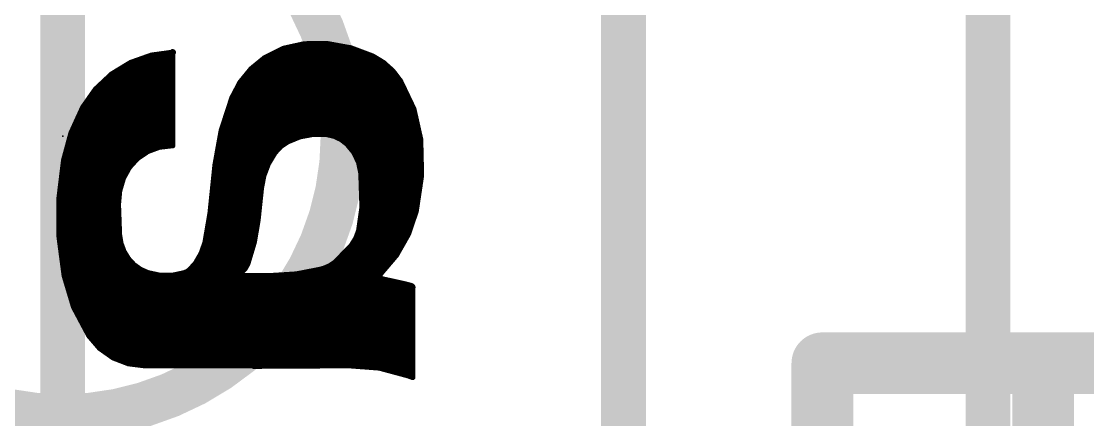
# Model space of a CAD drawing. Extents: x -3.8 to 20.4, y -11.4 to 31.9.
# Drawn here: x 3.623 to 8.452, y 20.306 to 22.109 of the extents above; entities that cross this region are included whole.
import ezdxf

# ---------------------------------------------------------------- set-up
doc = ezdxf.new("R2010")
doc.units = 0
for name, color, linetype in [('1', 12, 'CONTINUOUS'), ('21', 41, 'CONTINUOUS'), ('22', 40, 'CONTINUOUS'), ('23', 53, 'CONTINUOUS')]:
    doc.layers.add(name, color=color, linetype=linetype)

msp = doc.modelspace()

# ---------------------------------------------------------------- linework, layer by layer
at = {"layer": '1', "const_width": 0.2032}
for points in [[(3.81, 1.27), (3.81, 24.13)], [(8.001, 11.557), (8.001, 23.749)]]:
    msp.add_lwpolyline(points, dxfattribs=at)
at = {"layer": '21', "const_width": 0.2032}
msp.add_lwpolyline([(6.35, 23.13), (6.35, 20.05)], dxfattribs=at)
msp.add_lwpolyline([(3.81, 20.32, 1), (3.81, 22.86, 1), (3.81, 20.32)], format="xyb", dxfattribs=at)
at = {"layer": '22'}
for points, const_width in [([(4.2114, 21.955), (4.3104, 21.9685)], 0.0254), ([(4.3078, 21.971), (4.3078, 21.5468)], 0.0254), ([(4.3104, 21.9685), (4.3078, 21.971)], 0.0254), ([(4.7244, 21.9431), (4.8106, 21.986)], 0.0254), ([(4.7805, 21.971), (5.1605, 21.971)], 0.0254), ([(4.8106, 21.986), (4.9047, 22.0066)], 0.0254), ([(4.8581, 21.9964), (5.0687, 21.9964)], 0.0254), ([(4.9047, 22.0066), (5.0108, 22.0069)], 0.0254), ([(5.0108, 22.0069), (5.1153, 21.988)], 0.0254), ([(5.1153, 21.988), (5.2146, 21.9507)], 0.0254), ([(4.0318, 21.8696), (4.1172, 21.9216)], 0.0254), ([(4.115, 21.9202), (4.3078, 21.9202)], 0.0254), ([(4.1172, 21.9216), (4.2114, 21.955)], 0.0254), ([(4.1849, 21.9456), (4.3078, 21.9456)], 0.0254), ([(4.6635, 21.8933), (4.7244, 21.9431)], 0.0254), ([(4.6964, 21.9202), (5.2643, 21.9202)], 0.0254), ([(4.7294, 21.9456), (5.223, 21.9456)], 0.0254), ([(5.2146, 21.9507), (5.2629, 21.9215)], 0.0254), ([(5.2629, 21.9215), (5.3049, 21.8838)], 0.0254), ([(3.9589, 21.8013), (4.0318, 21.8696)], 0.0254), ([(4.0316, 21.8694), (4.3078, 21.8694)], 0.0254), ([(4.0732, 21.8948), (4.3078, 21.8948)], 0.0254), ([(4.6137, 21.8324), (4.6635, 21.8933)], 0.0254), ([(4.6439, 21.8694), (5.3159, 21.8694)], 0.0254), ([(4.6653, 21.8948), (5.2926, 21.8948)], 0.0254), ([(5.3049, 21.8838), (5.3391, 21.8389)], 0.0254), ([(3.9774, 21.8186), (4.3078, 21.8186)], 0.0254), ([(4.0045, 21.844), (4.3078, 21.844)], 0.0254), ([(4.5771, 21.7627), (4.6137, 21.8324)], 0.0254), ([(4.6065, 21.8186), (5.3488, 21.8186)], 0.0254), ([(4.6232, 21.844), (5.3352, 21.844)], 0.0254), ([(5.3391, 21.8389), (5.3997, 21.712)], 0.0254), ([(3.9014, 21.7195), (3.9589, 21.8013)], 0.0254), ([(3.9532, 21.7932), (4.3078, 21.7932)], 0.0254), ([(4.5931, 21.7932), (5.3609, 21.7932)], 0.0254), ([(3.9175, 21.7424), (4.3078, 21.7424)], 0.0254), ([(3.9353, 21.7678), (4.3078, 21.7678)], 0.0254), ([(4.5287, 21.6142), (4.5771, 21.7627)], 0.0254), ([(4.5705, 21.7424), (5.3852, 21.7424)], 0.0254), ([(4.5798, 21.7678), (5.373, 21.7678)], 0.0254), ([(3.8485, 21.6037), (3.9014, 21.7195)], 0.0254), ([(3.8887, 21.6916), (4.3078, 21.6916)], 0.0254), ([(3.9003, 21.717), (4.3078, 21.717)], 0.0254), ([(4.5539, 21.6916), (5.4042, 21.6916)], 0.0254), ([(4.5622, 21.717), (5.3973, 21.717)], 0.0254), ([(5.3997, 21.712), (5.4305, 21.5748)], 0.0254), ([(3.8655, 21.6408), (4.3078, 21.6408)], 0.0254), ([(3.8771, 21.6662), (4.3078, 21.6662)], 0.0254), ([(4.5374, 21.6408), (5.4157, 21.6408)], 0.0254), ([(4.5456, 21.6662), (5.41, 21.6662)], 0.0254), ([(3.8151, 21.4808), (3.8485, 21.6037)], 0.0254), ([(3.8448, 21.59), (4.3078, 21.59)], 0.0254), ([(3.8539, 21.6154), (4.3078, 21.6154)], 0.0254), ([(4.5009, 21.4605), (4.5287, 21.6142)], 0.0254), ([(4.5243, 21.59), (4.8982, 21.59)], 0.0254), ([(4.5291, 21.6154), (5.4214, 21.6154)], 0.0254), ([(4.8851, 21.5876), (4.8285, 21.5646)], 0.0254), ([(4.9452, 21.5987), (4.8851, 21.5876)], 0.0254), ([(5.0063, 21.5976), (4.9452, 21.5987)], 0.0254), ([(5.0397, 21.5899), (5.0063, 21.5976)], 0.0254), ([(5.0392, 21.59), (5.4271, 21.59)], 0.0254), ([(5.0706, 21.5753), (5.0397, 21.5899)], 0.0254), ([(3.831, 21.5392), (4.2446, 21.5392)], 0.0254), ([(3.8379, 21.5646), (4.3078, 21.5646)], 0.0254), ([(4.2474, 21.5402), (4.1951, 21.5208)], 0.0254), ([(4.3028, 21.5468), (4.2474, 21.5402)], 0.0254), ([(4.3078, 21.5468), (4.3028, 21.5468)], 0.0254), ([(4.5151, 21.5392), (4.7933, 21.5392)], 0.0254), ([(4.5197, 21.5646), (4.8285, 21.5646)], 0.0254), ([(4.7964, 21.5426), (4.7701, 21.5138)], 0.0254), ([(4.8285, 21.5646), (4.7964, 21.5426)], 0.0254), ([(5.0978, 21.5544), (5.0706, 21.5753)], 0.0254), ([(5.0845, 21.5646), (5.4307, 21.5646)], 0.0254), ([(5.1294, 21.516), (5.0978, 21.5544)], 0.0254), ([(5.1103, 21.5392), (5.4313, 21.5392)], 0.0254), ([(5.4305, 21.5748), (5.4343, 21.4113)], 0.0254), ([(3.7938, 21.3067), (3.8151, 21.4808)], 0.0254), ([(3.8172, 21.4884), (4.1477, 21.4884)], 0.0254), ([(3.8241, 21.5138), (4.1847, 21.5138)], 0.0254), ([(4.1488, 21.4896), (4.1112, 21.4484)], 0.0254), ([(4.1951, 21.5208), (4.1488, 21.4896)], 0.0254), ([(4.5059, 21.4884), (4.7549, 21.4884)], 0.0254), ([(4.5105, 21.5138), (4.7701, 21.5138)], 0.0254), ([(4.7701, 21.5138), (4.7405, 21.4643)], 0.0254), ([(5.151, 21.4711), (5.1294, 21.516)], 0.0254), ([(5.1305, 21.5138), (5.4319, 21.5138)], 0.0254), ([(5.1427, 21.4884), (5.4325, 21.4884)], 0.0254), ([(3.8098, 21.4376), (4.1052, 21.4376)], 0.0254), ([(3.8129, 21.463), (4.1245, 21.463)], 0.0254), ([(4.1112, 21.4484), (4.0843, 21.3995)], 0.0254), ([(4.478, 21.2395), (4.5009, 21.4605)], 0.0254), ([(4.4985, 21.4376), (4.7304, 21.4376)], 0.0254), ([(4.5014, 21.463), (4.74, 21.463)], 0.0254), ([(4.7405, 21.4643), (4.72, 21.4104)], 0.0254), ([(5.1613, 21.4224), (5.151, 21.4711)], 0.0254), ([(5.1527, 21.463), (5.4331, 21.463)], 0.0254), ([(5.1581, 21.4376), (5.4337, 21.4376)], 0.0254), ([(3.8036, 21.3868), (4.0806, 21.3868)], 0.0254), ([(3.8067, 21.4122), (4.0913, 21.4122)], 0.0254), ([(4.0843, 21.3995), (4.067, 21.3409)], 0.0254), ([(4.4933, 21.3868), (4.7155, 21.3868)], 0.0254), ([(4.4959, 21.4122), (4.7207, 21.4122)], 0.0254), ([(4.72, 21.4104), (4.7092, 21.3538)], 0.0254), ([(5.1664, 21.2674), (5.1613, 21.4224)], 0.0254), ([(5.1616, 21.4122), (5.4343, 21.4122)], 0.0254), ([(5.1625, 21.3868), (5.4307, 21.3868)], 0.0254), ([(5.4343, 21.4113), (5.4102, 21.2496)], 0.0254), ([(3.7974, 21.336), (4.0666, 21.336)], 0.0254), ([(3.8005, 21.3614), (4.0731, 21.3614)], 0.0254), ([(4.067, 21.3409), (4.0615, 21.2801)], 0.0254), ([(4.488, 21.336), (4.7073, 21.336)], 0.0254), ([(4.4906, 21.3614), (4.7107, 21.3614)], 0.0254), ([(4.7092, 21.3538), (4.6939, 21.209)], 0.0254), ([(5.1633, 21.3614), (5.4269, 21.3614)], 0.0254), ([(5.1641, 21.336), (5.4231, 21.336)], 0.0254), ([(3.7946, 21.1314), (3.7938, 21.3067)], 0.0254), ([(3.7943, 21.3106), (4.0643, 21.3106)], 0.0254), ([(4.4854, 21.3106), (4.7046, 21.3106)], 0.0254), ([(5.165, 21.3106), (5.4193, 21.3106)], 0.0254), ([(3.7939, 21.2852), (4.062, 21.2852)], 0.0254), ([(3.794, 21.2598), (4.0622, 21.2598)], 0.0254), ([(4.0615, 21.2801), (4.0665, 21.143)], 0.0254), ([(4.4552, 21.1074), (4.478, 21.2395)], 0.0254), ([(4.4801, 21.2598), (4.6993, 21.2598)], 0.0254), ([(4.4827, 21.2852), (4.702, 21.2852)], 0.0254), ([(5.1511, 21.1607), (5.1664, 21.2674)], 0.0254), ([(5.1653, 21.2598), (5.4117, 21.2598)], 0.0254), ([(5.1658, 21.2852), (5.4155, 21.2852)], 0.0254), ([(5.4102, 21.2496), (5.375, 21.1461)], 0.0254), ([(3.7941, 21.2344), (4.0632, 21.2344)], 0.0254), ([(3.7942, 21.209), (4.0641, 21.209)], 0.0254), ([(4.4727, 21.209), (4.6939, 21.209)], 0.0254), ([(4.4771, 21.2344), (4.6966, 21.2344)], 0.0254), ([(4.6939, 21.209), (4.677, 21.1098)], 0.0254), ([(5.158, 21.209), (5.3964, 21.209)], 0.0254), ([(5.1617, 21.2344), (5.405, 21.2344)], 0.0254), ([(3.7944, 21.1836), (4.065, 21.1836)], 0.0254), ([(3.7945, 21.1582), (4.0659, 21.1582)], 0.0254), ([(4.0665, 21.143), (4.0729, 21.1042)], 0.0254), ([(4.464, 21.1582), (4.6852, 21.1582)], 0.0254), ([(4.4684, 21.1836), (4.6896, 21.1836)], 0.0254), ([(5.1379, 21.126), (5.1511, 21.1607)], 0.0254), ([(5.1502, 21.1582), (5.3791, 21.1582)], 0.0254), ([(5.1544, 21.1836), (5.3878, 21.1836)], 0.0254), ([(5.375, 21.1461), (5.321, 21.051)], 0.0254), ([(3.7946, 21.1328), (4.0682, 21.1328)], 0.0254), ([(3.8176, 20.9575), (3.7946, 21.1314)], 0.0254), ([(3.7978, 21.1074), (4.0724, 21.1074)], 0.0254), ([(4.0729, 21.1042), (4.0866, 21.0673)], 0.0254), ([(4.4379, 21.0584), (4.4552, 21.1074)], 0.0254), ([(4.4552, 21.1074), (4.6762, 21.1074)], 0.0254), ([(4.4596, 21.1328), (4.6809, 21.1328)], 0.0254), ([(4.677, 21.1098), (4.6482, 21.0134)], 0.0254), ([(5.0444, 21.0185), (5.1181, 21.0947)], 0.0254), ([(5.1181, 21.0947), (5.1379, 21.126)], 0.0254), ([(5.1261, 21.1074), (5.353, 21.1074)], 0.0254), ([(5.1405, 21.1328), (5.3675, 21.1328)], 0.0254), ([(3.8011, 21.082), (4.0812, 21.082)], 0.0254), ([(3.8045, 21.0566), (4.0932, 21.0566)], 0.0254), ([(4.0866, 21.0673), (4.1072, 21.0337)], 0.0254), ([(4.412, 21.0134), (4.4379, 21.0584)], 0.0254), ([(4.4369, 21.0566), (4.6611, 21.0566)], 0.0254), ([(4.4463, 21.082), (4.6687, 21.082)], 0.0254), ([(5.0812, 21.0566), (5.3242, 21.0566)], 0.0254), ([(5.1058, 21.082), (5.3386, 21.082)], 0.0254), ([(5.321, 21.051), (5.2502, 20.9677)], 0.0254), ([(3.8079, 21.0312), (4.1095, 21.0312)], 0.0254), ([(3.8112, 21.0058), (4.1335, 21.0058)], 0.0254), ([(4.1072, 21.0337), (4.1323, 21.0066)], 0.0254), ([(4.1323, 21.0066), (4.1623, 20.9852)], 0.0254), ([(4.384, 20.9829), (4.412, 21.0134)], 0.0254), ([(4.405, 21.0058), (4.6443, 21.0058)], 0.0254), ([(4.4223, 21.0312), (4.6535, 21.0312)], 0.0254), ([(4.6482, 21.0134), (4.6375, 20.9927)], 0.0254), ([(4.9936, 20.9906), (5.0204, 21.0021)], 0.0254), ([(5.0204, 21.0021), (5.0444, 21.0185)], 0.0254), ([(5.0258, 21.0058), (5.2826, 21.0058)], 0.0254), ([(5.0567, 21.0312), (5.3042, 21.0312)], 0.0254), ([(3.8146, 20.9804), (4.1731, 20.9804)], 0.0254), ([(3.8601, 20.8161), (3.8176, 20.9575)], 0.0254), ([(3.8184, 20.955), (4.6634, 20.955)], 0.0254), ([(4.1623, 20.9852), (4.1961, 20.9702)], 0.0254), ([(4.1961, 20.9702), (4.2507, 20.9585)], 0.0254), ([(4.2507, 20.9585), (4.3066, 20.9585)], 0.0254), ([(4.3066, 20.9585), (4.3612, 20.9702)], 0.0254), ([(4.3612, 20.9702), (4.3732, 20.9755)], 0.0254), ([(4.3732, 20.9755), (4.384, 20.9829)], 0.0254), ([(4.3804, 20.9804), (4.6264, 20.9804)], 0.0254), ([(4.6219, 20.9754), (4.6025, 20.9626)], 0.0254), ([(4.6025, 20.9626), (4.6025, 20.9575)], 0.0254), ([(4.6025, 20.9575), (4.6634, 20.9575)], 0.0254), ([(4.6375, 20.9927), (4.6219, 20.9754)], 0.0254), ([(4.6634, 20.9575), (4.6634, 20.5511)], 0.0254), ([(4.6736, 20.5486), (4.6736, 20.9575)], 0.0254), ([(4.6736, 20.9575), (4.7574, 20.9575)], 0.0254), ([(4.6736, 20.955), (5.246, 20.955)], 0.0254), ([(4.7574, 20.9575), (4.8675, 20.9645)], 0.0254), ([(4.8675, 20.9645), (4.9759, 20.9855)], 0.0254), ([(4.9495, 20.9804), (5.261, 20.9804)], 0.0254), ([(4.9759, 20.9855), (4.9936, 20.9906)], 0.0254), ([(5.2466, 20.9623), (5.2457, 20.9559)], 0.0254), ([(5.2457, 20.9559), (5.2476, 20.9497)], 0.0254), ([(5.2502, 20.9677), (5.2466, 20.9623)], 0.0254), ([(5.2476, 20.9497), (5.2519, 20.9449)], 0.0254), ([(3.826, 20.9296), (4.6634, 20.9296)], 0.0254), ([(3.8336, 20.9042), (4.6634, 20.9042)], 0.0254), ([(4.6736, 20.9296), (5.3155, 20.9296)], 0.0254), ([(4.6736, 20.9042), (5.3952, 20.9042)], 0.0254), ([(5.2519, 20.9449), (5.2578, 20.9423)], 0.0254), ([(5.2578, 20.9423), (5.3619, 20.9194)], 0.0254), ([(5.3619, 20.9194), (5.3899, 20.9118)], 0.0254), ([(5.3899, 20.9118), (5.3935, 20.9096)], 0.0254), ([(5.3935, 20.9096), (5.3954, 20.9059)], 0.0254), ([(5.3954, 20.9059), (5.395, 20.9017)], 0.0254), ([(5.395, 20.9017), (5.395, 20.4978)], 0.0254), ([(3.8413, 20.8788), (4.6634, 20.8788)], 0.0254), ([(3.8489, 20.8534), (4.6634, 20.8534)], 0.0254), ([(4.6736, 20.8788), (5.395, 20.8788)], 0.0254), ([(4.6736, 20.8534), (5.395, 20.8534)], 0.0254), ([(3.8565, 20.828), (4.6634, 20.828)], 0.0254), ([(3.9294, 20.6858), (3.8601, 20.8161)], 0.0254), ([(4.6736, 20.828), (5.395, 20.828)], 0.0254), ([(3.8673, 20.8026), (4.6634, 20.8026)], 0.0254), ([(3.8808, 20.7772), (4.6634, 20.7772)], 0.0254), ([(4.6736, 20.8026), (5.395, 20.8026)], 0.0254), ([(4.6736, 20.7772), (5.395, 20.7772)], 0.0254), ([(3.8943, 20.7518), (4.6634, 20.7518)], 0.0254), ([(3.9078, 20.7264), (4.6634, 20.7264)], 0.0254), ([(4.6736, 20.7518), (5.395, 20.7518)], 0.0254), ([(4.6736, 20.7264), (5.395, 20.7264)], 0.0254), ([(3.9213, 20.701), (4.6634, 20.701)], 0.0254), ([(3.9777, 20.6296), (3.9294, 20.6858)], 0.0254), ([(3.9382, 20.6756), (4.6634, 20.6756)], 0.0254), ([(4.6736, 20.701), (5.395, 20.701)], 0.0254), ([(4.6736, 20.6756), (5.395, 20.6756)], 0.0254), ([(8.7503, 20.5613), (7.2504, 20.5613)], 0.2794), ([(7.2504, 20.5613), (7.2504, 19.8114)], 0.2794), ([(8.2503, 19.8114), (8.2503, 20.5613)], 0.2794), ([(3.96, 20.6502), (4.6634, 20.6502)], 0.0254), ([(4.0382, 20.5869), (3.9777, 20.6296)], 0.0254), ([(3.9845, 20.6248), (4.6634, 20.6248)], 0.0254), ([(4.6736, 20.6502), (5.395, 20.6502)], 0.0254), ([(4.6736, 20.6248), (5.395, 20.6248)], 0.0254), ([(4.0205, 20.5994), (4.6634, 20.5994)], 0.0254), ([(4.1073, 20.5602), (4.0382, 20.5869)], 0.0254), ([(4.0716, 20.574), (4.6634, 20.574)], 0.0254), ([(4.6736, 20.5994), (5.395, 20.5994)], 0.0254), ([(4.6736, 20.574), (5.395, 20.574)], 0.0254), ([(4.1808, 20.5511), (4.1073, 20.5602)], 0.0254), ([(4.6634, 20.5511), (4.1808, 20.5511)], 0.0254), ([(5.1079, 20.5511), (4.6736, 20.5486)], 0.0254), ([(5.2434, 20.5408), (5.1079, 20.5511)], 0.0254), ([(5.1406, 20.5486), (5.395, 20.5486)], 0.0254), ([(5.3746, 20.5054), (5.2434, 20.5408)], 0.0254), ([(5.3085, 20.5232), (5.395, 20.5232)], 0.0254), ([(5.395, 20.4978), (5.3746, 20.5054)], 0.0254)]:
    msp.add_lwpolyline(points, dxfattribs=dict(at, const_width=const_width))
for points, const_width in [([(4.3142, 21.971, 1), (4.3014, 21.971)], 0.0127), ([(4.3122, 21.9756, 1), (4.3034, 21.9664)], 0.0127), ([(4.306, 21.9639, 1), (4.3148, 21.9731)], 0.0127), ([(4.3113, 21.9622, 1), (4.3095, 21.9748)], 0.0127), ([(4.7805, 21.9774, 1), (4.7805, 21.9646)], 0.0127), ([(4.8093, 21.9922, 1), (4.812, 21.9798)], 0.0127), ([(4.8135, 21.9803, 1), (4.8078, 21.9917)], 0.0127), ([(4.8581, 22.0028, 1), (4.8581, 21.9901)], 0.0127), ([(4.9047, 22.0129, 1), (4.9047, 22.0003)], 0.0127), ([(4.9061, 22.0004, 1), (4.9033, 22.0128)], 0.0127), ([(5.0119, 22.0131, 1), (5.0097, 22.0006)], 0.0127), ([(5.0108, 22.0005, 1), (5.0108, 22.0132)], 0.0127), ([(5.0687, 21.9901, 1), (5.0687, 22.0028)], 0.0127), ([(5.1175, 21.994, 1), (5.113, 21.9821)], 0.0127), ([(5.1141, 21.9818, 1), (5.1164, 21.9943)], 0.0127), ([(5.1605, 21.9646, 1), (5.1605, 21.9774)], 0.0127), ([(4.115, 21.9266, 1), (4.115, 21.9139)], 0.0127), ([(4.1151, 21.9275, 1), (4.1193, 21.9156)], 0.0127), ([(4.1205, 21.9161, 1), (4.1139, 21.927)], 0.0127), ([(4.1849, 21.952, 1), (4.1849, 21.9393)], 0.0127), ([(4.2105, 21.9613, 1), (4.2122, 21.9487)], 0.0127), ([(4.2135, 21.949, 1), (4.2092, 21.961)], 0.0127), ([(4.3078, 21.9393, 1), (4.3078, 21.952)], 0.0127), ([(4.3078, 21.9139, 1), (4.3078, 21.9266)], 0.0127), ([(4.6964, 21.9266, 1), (4.6964, 21.9139)], 0.0127), ([(4.7216, 21.9488, 1), (4.7272, 21.9374)], 0.0127), ([(4.7284, 21.9382, 1), (4.7204, 21.948)], 0.0127), ([(4.7294, 21.952, 1), (4.7294, 21.9393)], 0.0127), ([(5.2179, 21.9561, 1), (5.2113, 21.9453)], 0.0127), ([(5.2124, 21.9448, 1), (5.2168, 21.9566)], 0.0127), ([(5.223, 21.9393, 1), (5.223, 21.952)], 0.0127), ([(5.2671, 21.9262, 1), (5.2587, 21.9168)], 0.0127), ([(5.2596, 21.9161, 1), (5.2662, 21.9269)], 0.0127), ([(5.2643, 21.9139, 1), (5.2643, 21.9266)], 0.0127), ([(4.0316, 21.8758, 1), (4.0316, 21.8631)], 0.0127), ([(4.0285, 21.875, 1), (4.0351, 21.8642)], 0.0127), ([(4.0362, 21.865, 1), (4.0275, 21.8742)], 0.0127), ([(4.0732, 21.9012, 1), (4.0732, 21.8884)], 0.0127), ([(4.3078, 21.8884, 1), (4.3078, 21.9012)], 0.0127), ([(4.3078, 21.8631, 1), (4.3078, 21.8758)], 0.0127), ([(4.6439, 21.8758, 1), (4.6439, 21.8631)], 0.0127), ([(4.6594, 21.8982, 1), (4.6675, 21.8884)], 0.0127), ([(4.6684, 21.8893, 1), (4.6585, 21.8973)], 0.0127), ([(4.6653, 21.9012, 1), (4.6653, 21.8884)], 0.0127), ([(5.2926, 21.8884, 1), (5.2926, 21.9012)], 0.0127), ([(5.3099, 21.8876, 1), (5.2998, 21.8799)], 0.0127), ([(5.3006, 21.8791, 1), (5.3091, 21.8885)], 0.0127), ([(5.3159, 21.8631, 1), (5.3159, 21.8758)], 0.0127), ([(3.9774, 21.825, 1), (3.9774, 21.8122)], 0.0127), ([(4.0045, 21.8504, 1), (4.0045, 21.8377)], 0.0127), ([(4.3078, 21.8377, 1), (4.3078, 21.8504)], 0.0127), ([(4.3078, 21.8122, 1), (4.3078, 21.825)], 0.0127), ([(4.6065, 21.825, 1), (4.6065, 21.8122)], 0.0127), ([(4.6088, 21.8364, 1), (4.6186, 21.8283)], 0.0127), ([(4.6193, 21.8294, 1), (4.6081, 21.8353)], 0.0127), ([(4.6232, 21.8504, 1), (4.6232, 21.8377)], 0.0127), ([(5.3448, 21.8416, 1), (5.3334, 21.8362)], 0.0127), ([(5.334, 21.8351, 1), (5.3442, 21.8427)], 0.0127), ([(5.3352, 21.8377, 1), (5.3352, 21.8504)], 0.0127), ([(5.3488, 21.8122, 1), (5.3488, 21.825)], 0.0127), ([(3.9532, 21.7996, 1), (3.9532, 21.7869)], 0.0127), ([(3.9545, 21.8059, 1), (3.9632, 21.7966)], 0.0127), ([(3.9641, 21.7976, 1), (3.9537, 21.8049)], 0.0127), ([(4.3078, 21.7869, 1), (4.3078, 21.7996)], 0.0127), ([(4.5931, 21.7996, 1), (4.5931, 21.7869)], 0.0127), ([(5.3609, 21.7869, 1), (5.3609, 21.7996)], 0.0127), ([(3.9175, 21.7488, 1), (3.9175, 21.736)], 0.0127), ([(3.9353, 21.7742, 1), (3.9353, 21.7614)], 0.0127), ([(4.3078, 21.7614, 1), (4.3078, 21.7742)], 0.0127), ([(4.3078, 21.736, 1), (4.3078, 21.7488)], 0.0127), ([(4.5705, 21.7488, 1), (4.5705, 21.736)], 0.0127), ([(4.5715, 21.7657, 1), (4.5827, 21.7597)], 0.0127), ([(4.5831, 21.7607, 1), (4.5711, 21.7647)], 0.0127), ([(4.5798, 21.7742, 1), (4.5798, 21.7614)], 0.0127), ([(5.373, 21.7614, 1), (5.373, 21.7742)], 0.0127), ([(5.3852, 21.736, 1), (5.3852, 21.7488)], 0.0127), ([(3.8887, 21.698, 1), (3.8887, 21.6852)], 0.0127), ([(3.9003, 21.7234, 1), (3.9003, 21.7107)], 0.0127), ([(3.8962, 21.7232, 1), (3.9066, 21.7158)], 0.0127), ([(3.9072, 21.7169, 1), (3.8956, 21.7221)], 0.0127), ([(4.3078, 21.7107, 1), (4.3078, 21.7234)], 0.0127), ([(4.3078, 21.6852, 1), (4.3078, 21.698)], 0.0127), ([(4.5539, 21.698, 1), (4.5539, 21.6852)], 0.0127), ([(4.5622, 21.7234, 1), (4.5622, 21.7107)], 0.0127), ([(5.4059, 21.7134, 1), (5.3935, 21.7106)], 0.0127), ([(5.3939, 21.7093, 1), (5.4054, 21.7147)], 0.0127), ([(5.3973, 21.7107, 1), (5.3973, 21.7234)], 0.0127), ([(5.4042, 21.6852, 1), (5.4042, 21.698)], 0.0127), ([(3.8655, 21.6472, 1), (3.8655, 21.6345)], 0.0127), ([(3.8771, 21.6726, 1), (3.8771, 21.6598)], 0.0127), ([(4.3078, 21.6598, 1), (4.3078, 21.6726)], 0.0127), ([(4.3078, 21.6345, 1), (4.3078, 21.6472)], 0.0127), ([(4.5374, 21.6472, 1), (4.5374, 21.6345)], 0.0127), ([(4.5456, 21.6726, 1), (4.5456, 21.6598)], 0.0127), ([(5.41, 21.6598, 1), (5.41, 21.6726)], 0.0127), ([(5.4157, 21.6345, 1), (5.4157, 21.6472)], 0.0127), ([(3.8448, 21.5964, 1), (3.8448, 21.5836)], 0.0127), ([(3.8427, 21.6063, 1), (3.8543, 21.601)], 0.0127), ([(3.8546, 21.602, 1), (3.8424, 21.6053)], 0.0127), ([(3.8539, 21.6218, 1), (3.8539, 21.609)], 0.0127), ([(4.3078, 21.609, 1), (4.3078, 21.6218)], 0.0127), ([(4.3078, 21.5836, 1), (4.3078, 21.5964)], 0.0127), ([(4.5243, 21.5964, 1), (4.5243, 21.5836)], 0.0127), ([(4.5349, 21.6131, 1), (4.5224, 21.6153)], 0.0127), ([(4.5227, 21.6162, 1), (4.5347, 21.6122)], 0.0127), ([(4.5291, 21.6218, 1), (4.5291, 21.609)], 0.0127), ([(4.884, 21.5938, 1), (4.8863, 21.5813)], 0.0127), ([(4.8875, 21.5817, 1), (4.8827, 21.5935)], 0.0127), ([(4.8982, 21.5836, 1), (4.8982, 21.5964)], 0.0127), ([(4.9453, 21.6051, 1), (4.9451, 21.5924)], 0.0127), ([(4.9464, 21.5925, 1), (4.944, 21.605)], 0.0127), ([(5.0077, 21.6038, 1), (5.0049, 21.5914)], 0.0127), ([(5.0062, 21.5913, 1), (5.0064, 21.6039)], 0.0127), ([(5.0392, 21.5964, 1), (5.0392, 21.5836)], 0.0127), ([(5.0424, 21.5956, 1), (5.037, 21.5842)], 0.0127), ([(5.0382, 21.5837, 1), (5.0411, 21.5961)], 0.0127), ([(5.4214, 21.609, 1), (5.4214, 21.6218)], 0.0127), ([(5.4271, 21.5836, 1), (5.4271, 21.5964)], 0.0127), ([(3.831, 21.5456, 1), (3.831, 21.5328)], 0.0127), ([(3.8379, 21.571, 1), (3.8379, 21.5583)], 0.0127), ([(4.2466, 21.5465, 1), (4.2481, 21.5339)], 0.0127), ([(4.2446, 21.5328, 1), (4.2446, 21.5456)], 0.0127), ([(4.2496, 21.5343, 1), (4.2452, 21.5462)], 0.0127), ([(4.3028, 21.5532, 1), (4.3028, 21.5404)], 0.0127), ([(4.3014, 21.5468, 1), (4.3142, 21.5468)], 0.0127), ([(4.3035, 21.5405, 1), (4.3021, 21.5531)], 0.0127), ([(4.3078, 21.5583, 1), (4.3078, 21.571)], 0.0127), ([(4.3078, 21.5404, 1), (4.3078, 21.5532)], 0.0127), ([(4.5151, 21.5456, 1), (4.5151, 21.5328)], 0.0127), ([(4.5197, 21.571, 1), (4.5197, 21.5583)], 0.0127), ([(4.7928, 21.5478, 1), (4.8, 21.5373)], 0.0127), ([(4.8011, 21.5383, 1), (4.7917, 21.5468)], 0.0127), ([(4.7933, 21.5328, 1), (4.7933, 21.5456)], 0.0127), ([(4.8261, 21.5705, 1), (4.8309, 21.5587)], 0.0127), ([(4.8321, 21.5594, 1), (4.8249, 21.5698)], 0.0127), ([(4.8285, 21.5583, 1), (4.8285, 21.571)], 0.0127), ([(5.0745, 21.5803, 1), (5.0668, 21.5702)], 0.0127), ([(5.0679, 21.5695, 1), (5.0734, 21.581)], 0.0127), ([(5.0845, 21.571, 1), (5.0845, 21.5583)], 0.0127), ([(5.1027, 21.5584, 1), (5.0929, 21.5504)], 0.0127), ([(5.0939, 21.5494, 1), (5.1017, 21.5594)], 0.0127), ([(5.1103, 21.5456, 1), (5.1103, 21.5328)], 0.0127), ([(5.4368, 21.5749, 1), (5.4242, 21.5747)], 0.0127), ([(5.4243, 21.5734, 1), (5.4367, 21.5762)], 0.0127), ([(5.4307, 21.5583, 1), (5.4307, 21.571)], 0.0127), ([(5.4313, 21.5328, 1), (5.4313, 21.5456)], 0.0127), ([(3.8214, 21.48, 1), (3.8088, 21.4816)], 0.0127), ([(3.8172, 21.4948, 1), (3.8172, 21.4821)], 0.0127), ([(3.8241, 21.5202, 1), (3.8241, 21.5074)], 0.0127), ([(4.1453, 21.4949, 1), (4.1524, 21.4843)], 0.0127), ([(4.1535, 21.4853, 1), (4.1441, 21.4939)], 0.0127), ([(4.1477, 21.4821, 1), (4.1477, 21.4948)], 0.0127), ([(4.1847, 21.5074, 1), (4.1847, 21.5202)], 0.0127), ([(4.1929, 21.5267, 1), (4.1973, 21.5148)], 0.0127), ([(4.1986, 21.5155, 1), (4.1915, 21.5261)], 0.0127), ([(4.5059, 21.4948, 1), (4.5059, 21.4821)], 0.0127), ([(4.5105, 21.5202, 1), (4.5105, 21.5074)], 0.0127), ([(4.7549, 21.4821, 1), (4.7549, 21.4948)], 0.0127), ([(4.7654, 21.5181, 1), (4.7748, 21.5095)], 0.0127), ([(4.7756, 21.5105, 1), (4.7646, 21.5171)], 0.0127), ([(4.7701, 21.5074, 1), (4.7701, 21.5202)], 0.0127), ([(5.1351, 21.5187, 1), (5.1237, 21.5132)], 0.0127), ([(5.1305, 21.5202, 1), (5.1305, 21.5074)], 0.0127), ([(5.1245, 21.5119, 1), (5.1343, 21.52)], 0.0127), ([(5.1427, 21.4948, 1), (5.1427, 21.4821)], 0.0127), ([(5.4319, 21.5074, 1), (5.4319, 21.5202)], 0.0127), ([(5.4325, 21.4821, 1), (5.4325, 21.4948)], 0.0127), ([(3.8098, 21.444, 1), (3.8098, 21.4312)], 0.0127), ([(3.8129, 21.4694, 1), (3.8129, 21.4566)], 0.0127), ([(3.809, 21.4825, 1), (3.8212, 21.4791)], 0.0127), ([(4.1065, 21.4527, 1), (4.1159, 21.4441)], 0.0127), ([(4.1052, 21.4312, 1), (4.1052, 21.444)], 0.0127), ([(4.1167, 21.4453, 1), (4.1056, 21.4515)], 0.0127), ([(4.1245, 21.4566, 1), (4.1245, 21.4694)], 0.0127), ([(4.4985, 21.444, 1), (4.4985, 21.4312)], 0.0127), ([(4.5072, 21.4598, 1), (4.4946, 21.4612)], 0.0127), ([(4.4947, 21.4616, 1), (4.5071, 21.4594)], 0.0127), ([(4.5014, 21.4694, 1), (4.5014, 21.4566)], 0.0127), ([(4.7304, 21.4312, 1), (4.7304, 21.444)], 0.0127), ([(4.7351, 21.4676, 1), (4.746, 21.461)], 0.0127), ([(4.7465, 21.462, 1), (4.7346, 21.4666)], 0.0127), ([(4.74, 21.4566, 1), (4.74, 21.4694)], 0.0127), ([(5.1572, 21.4724, 1), (5.1448, 21.4698)], 0.0127), ([(5.1453, 21.4683, 1), (5.1567, 21.4739)], 0.0127), ([(5.1527, 21.4694, 1), (5.1527, 21.4566)], 0.0127), ([(5.1581, 21.444, 1), (5.1581, 21.4312)], 0.0127), ([(5.4331, 21.4566, 1), (5.4331, 21.4694)], 0.0127), ([(5.4337, 21.4312, 1), (5.4337, 21.444)], 0.0127), ([(3.8036, 21.3932, 1), (3.8036, 21.3804)], 0.0127), ([(3.8067, 21.4186, 1), (3.8067, 21.4059)], 0.0127), ([(4.0787, 21.4026, 1), (4.0899, 21.3964)], 0.0127), ([(4.0904, 21.3977, 1), (4.0782, 21.4013)], 0.0127), ([(4.0806, 21.3804, 1), (4.0806, 21.3932)], 0.0127), ([(4.0913, 21.4059, 1), (4.0913, 21.4186)], 0.0127), ([(4.4933, 21.3932, 1), (4.4933, 21.3804)], 0.0127), ([(4.4959, 21.4186, 1), (4.4959, 21.4059)], 0.0127), ([(4.7141, 21.4127, 1), (4.726, 21.4082)], 0.0127), ([(4.7263, 21.4092, 1), (4.7138, 21.4116)], 0.0127), ([(4.7155, 21.3804, 1), (4.7155, 21.3932)], 0.0127), ([(4.7207, 21.4059, 1), (4.7207, 21.4186)], 0.0127), ([(5.1676, 21.4226, 1), (5.155, 21.4222)], 0.0127), ([(5.1551, 21.4211, 1), (5.1675, 21.4237)], 0.0127), ([(5.1616, 21.4186, 1), (5.1616, 21.4059)], 0.0127), ([(5.1625, 21.3932, 1), (5.1625, 21.3804)], 0.0127), ([(5.4406, 21.4104, 1), (5.428, 21.4123)], 0.0127), ([(5.428, 21.4112, 1), (5.4407, 21.4115)], 0.0127), ([(5.4307, 21.3804, 1), (5.4307, 21.3932)], 0.0127), ([(5.4343, 21.4059, 1), (5.4343, 21.4186)], 0.0127), ([(3.7974, 21.3424, 1), (3.7974, 21.3297)], 0.0127), ([(3.8005, 21.3678, 1), (3.8005, 21.355)], 0.0127), ([(4.0734, 21.3403, 1), (4.0607, 21.3415)], 0.0127), ([(4.061, 21.3427, 1), (4.0731, 21.3391)], 0.0127), ([(4.0666, 21.3297, 1), (4.0666, 21.3424)], 0.0127), ([(4.0731, 21.355, 1), (4.0731, 21.3678)], 0.0127), ([(4.488, 21.3424, 1), (4.488, 21.3297)], 0.0127), ([(4.4906, 21.3678, 1), (4.4906, 21.355)], 0.0127), ([(4.7155, 21.3531, 1), (4.7029, 21.3545)], 0.0127), ([(4.703, 21.355, 1), (4.7154, 21.3526)], 0.0127), ([(4.7073, 21.3297, 1), (4.7073, 21.3424)], 0.0127), ([(4.7107, 21.355, 1), (4.7107, 21.3678)], 0.0127), ([(5.1633, 21.3678, 1), (5.1633, 21.355)], 0.0127), ([(5.1641, 21.3424, 1), (5.1641, 21.3297)], 0.0127), ([(5.4231, 21.3297, 1), (5.4231, 21.3424)], 0.0127), ([(5.4269, 21.355, 1), (5.4269, 21.3678)], 0.0127), ([(3.8001, 21.3068, 1), (3.7874, 21.3067)], 0.0127), ([(3.7875, 21.3075, 1), (3.8001, 21.306)], 0.0127), ([(3.7943, 21.317, 1), (3.7943, 21.3042)], 0.0127), ([(4.0643, 21.3042, 1), (4.0643, 21.317)], 0.0127), ([(4.4854, 21.317, 1), (4.4854, 21.3042)], 0.0127), ([(4.7046, 21.3042, 1), (4.7046, 21.317)], 0.0127), ([(5.165, 21.317, 1), (5.165, 21.3042)], 0.0127), ([(5.4193, 21.3042, 1), (5.4193, 21.317)], 0.0127), ([(3.7939, 21.2916, 1), (3.7939, 21.2788)], 0.0127), ([(3.794, 21.2662, 1), (3.794, 21.2535)], 0.0127), ([(4.0678, 21.2803, 1), (4.0552, 21.2799)], 0.0127), ([(4.0552, 21.2807, 1), (4.0678, 21.2795)], 0.0127), ([(4.062, 21.2788, 1), (4.062, 21.2916)], 0.0127), ([(4.0622, 21.2535, 1), (4.0622, 21.2662)], 0.0127), ([(4.4843, 21.2384, 1), (4.4717, 21.2406)], 0.0127), ([(4.4801, 21.2662, 1), (4.4801, 21.2535)], 0.0127), ([(4.4827, 21.2916, 1), (4.4827, 21.2788)], 0.0127), ([(4.6993, 21.2535, 1), (4.6993, 21.2662)], 0.0127), ([(4.702, 21.2788, 1), (4.702, 21.2916)], 0.0127), ([(5.1653, 21.2662, 1), (5.1653, 21.2535)], 0.0127), ([(5.1658, 21.2916, 1), (5.1658, 21.2788)], 0.0127), ([(5.1727, 21.2665, 1), (5.1601, 21.2683)], 0.0127), ([(5.1601, 21.2672, 1), (5.1727, 21.2676)], 0.0127), ([(5.4039, 21.2505, 1), (5.4165, 21.2487)], 0.0127), ([(5.4162, 21.2476, 1), (5.4042, 21.2516)], 0.0127), ([(5.4117, 21.2535, 1), (5.4117, 21.2662)], 0.0127), ([(5.4155, 21.2788, 1), (5.4155, 21.2916)], 0.0127), ([(3.7941, 21.2408, 1), (3.7941, 21.228)], 0.0127), ([(3.7942, 21.2154, 1), (3.7942, 21.2026)], 0.0127), ([(4.0632, 21.228, 1), (4.0632, 21.2408)], 0.0127), ([(4.0641, 21.2026, 1), (4.0641, 21.2154)], 0.0127), ([(4.4727, 21.2154, 1), (4.4727, 21.2026)], 0.0127), ([(4.4771, 21.2408, 1), (4.4771, 21.228)], 0.0127), ([(4.4717, 21.2402, 1), (4.4843, 21.2388)], 0.0127), ([(4.7002, 21.2079, 1), (4.6876, 21.2101)], 0.0127), ([(4.6876, 21.2097, 1), (4.7002, 21.2083)], 0.0127), ([(4.6939, 21.2026, 1), (4.6939, 21.2154)], 0.0127), ([(4.6966, 21.228, 1), (4.6966, 21.2408)], 0.0127), ([(5.158, 21.2154, 1), (5.158, 21.2026)], 0.0127), ([(5.1617, 21.2408, 1), (5.1617, 21.228)], 0.0127), ([(5.3964, 21.2026, 1), (5.3964, 21.2154)], 0.0127), ([(5.405, 21.228, 1), (5.405, 21.2408)], 0.0127), ([(3.7944, 21.19, 1), (3.7944, 21.1773)], 0.0127), ([(3.7945, 21.1646, 1), (3.7945, 21.1518)], 0.0127), ([(4.0728, 21.144, 1), (4.0602, 21.142)], 0.0127), ([(4.065, 21.1773, 1), (4.065, 21.19)], 0.0127), ([(4.0659, 21.1518, 1), (4.0659, 21.1646)], 0.0127), ([(4.464, 21.1646, 1), (4.464, 21.1518)], 0.0127), ([(4.4684, 21.19, 1), (4.4684, 21.1773)], 0.0127), ([(4.6852, 21.1518, 1), (4.6852, 21.1646)], 0.0127), ([(4.6896, 21.1773, 1), (4.6896, 21.19)], 0.0127), ([(5.1502, 21.1646, 1), (5.1502, 21.1518)], 0.0127), ([(5.1448, 21.1616, 1), (5.1574, 21.1598)], 0.0127), ([(5.157, 21.1584, 1), (5.1452, 21.163)], 0.0127), ([(5.1544, 21.19, 1), (5.1544, 21.1773)], 0.0127), ([(5.369, 21.1481, 1), (5.381, 21.144)], 0.0127), ([(5.3805, 21.1429, 1), (5.3695, 21.1492)], 0.0127), ([(5.3791, 21.1518, 1), (5.3791, 21.1646)], 0.0127), ([(5.3878, 21.1773, 1), (5.3878, 21.19)], 0.0127), ([(3.7946, 21.1392, 1), (3.7946, 21.1264)], 0.0127), ([(3.8009, 21.1322, 1), (3.7883, 21.1305)], 0.0127), ([(3.7883, 21.1313, 1), (3.801, 21.1314)], 0.0127), ([(3.7978, 21.1138, 1), (3.7978, 21.1011)], 0.0127), ([(4.0602, 21.1428, 1), (4.0728, 21.1432)], 0.0127), ([(4.0789, 21.1064, 1), (4.067, 21.1019)], 0.0127), ([(4.0666, 21.1031, 1), (4.0792, 21.1052)], 0.0127), ([(4.0682, 21.1264, 1), (4.0682, 21.1392)], 0.0127), ([(4.0724, 21.1011, 1), (4.0724, 21.1138)], 0.0127), ([(4.4552, 21.1138, 1), (4.4552, 21.1011)], 0.0127), ([(4.4489, 21.1085, 1), (4.4615, 21.1063)], 0.0127), ([(4.4612, 21.1053, 1), (4.4492, 21.1095)], 0.0127), ([(4.4596, 21.1392, 1), (4.4596, 21.1264)], 0.0127), ([(4.6707, 21.1109, 1), (4.6832, 21.1088)], 0.0127), ([(4.683, 21.108, 1), (4.6709, 21.1116)], 0.0127), ([(4.6762, 21.1011, 1), (4.6762, 21.1138)], 0.0127), ([(4.6809, 21.1264, 1), (4.6809, 21.1392)], 0.0127), ([(5.1227, 21.0903, 1), (5.1135, 21.0991)], 0.0127), ([(5.1261, 21.1138, 1), (5.1261, 21.1011)], 0.0127), ([(5.132, 21.1283, 1), (5.1439, 21.1238)], 0.0127), ([(5.1433, 21.1226, 1), (5.1326, 21.1294)], 0.0127), ([(5.1405, 21.1392, 1), (5.1405, 21.1264)], 0.0127), ([(5.353, 21.1011, 1), (5.353, 21.1138)], 0.0127), ([(5.3675, 21.1264, 1), (5.3675, 21.1392)], 0.0127), ([(3.8011, 21.0884, 1), (3.8011, 21.0756)], 0.0127), ([(3.8045, 21.063, 1), (3.8045, 21.0502)], 0.0127), ([(4.0921, 21.0706, 1), (4.0812, 21.064)], 0.0127), ([(4.0807, 21.0651, 1), (4.0926, 21.0695)], 0.0127), ([(4.0812, 21.0756, 1), (4.0812, 21.0884)], 0.0127), ([(4.0932, 21.0502, 1), (4.0932, 21.063)], 0.0127), ([(4.4369, 21.063, 1), (4.4369, 21.0502)], 0.0127), ([(4.432, 21.0605, 1), (4.4439, 21.0563)], 0.0127), ([(4.4435, 21.0552, 1), (4.4324, 21.0616)], 0.0127), ([(4.4463, 21.0884, 1), (4.4463, 21.0756)], 0.0127), ([(4.6611, 21.0502, 1), (4.6611, 21.063)], 0.0127), ([(4.6687, 21.0756, 1), (4.6687, 21.0884)], 0.0127), ([(5.0812, 21.063, 1), (5.0812, 21.0502)], 0.0127), ([(5.1058, 21.0884, 1), (5.1058, 21.0756)], 0.0127), ([(5.1127, 21.0981, 1), (5.1235, 21.0913)], 0.0127), ([(5.3155, 21.0541, 1), (5.3266, 21.0479)], 0.0127), ([(5.3259, 21.0469, 1), (5.3162, 21.0551)], 0.0127), ([(5.3242, 21.0502, 1), (5.3242, 21.063)], 0.0127), ([(5.3386, 21.0756, 1), (5.3386, 21.0884)], 0.0127), ([(3.8079, 21.0376, 1), (3.8079, 21.0249)], 0.0127), ([(3.8112, 21.0122, 1), (3.8112, 20.9994)], 0.0127), ([(4.1119, 21.038, 1), (4.1025, 21.0294)], 0.0127), ([(4.1018, 21.0304, 1), (4.1126, 21.037)], 0.0127), ([(4.1095, 21.0249, 1), (4.1095, 21.0376)], 0.0127), ([(4.136, 21.0118, 1), (4.1286, 21.0015)], 0.0127), ([(4.1276, 21.0023, 1), (4.137, 21.0109)], 0.0127), ([(4.1335, 20.9994, 1), (4.1335, 21.0122)], 0.0127), ([(4.405, 21.0122, 1), (4.405, 20.9994)], 0.0127), ([(4.4065, 21.0166, 1), (4.4175, 21.0102)], 0.0127), ([(4.4167, 21.0091, 1), (4.4073, 21.0177)], 0.0127), ([(4.4223, 21.0376, 1), (4.4223, 21.0249)], 0.0127), ([(4.6421, 21.0152, 1), (4.6543, 21.0116)], 0.0127), ([(4.6538, 21.0105, 1), (4.6426, 21.0163)], 0.0127), ([(4.6443, 20.9994, 1), (4.6443, 21.0122)], 0.0127), ([(4.6535, 21.0249, 1), (4.6535, 21.0376)], 0.0127), ([(5.0168, 21.0073, 1), (5.024, 20.9968)], 0.0127), ([(5.0229, 20.9962, 1), (5.0179, 21.0079)], 0.0127), ([(5.0258, 21.0122, 1), (5.0258, 20.9994)], 0.0127), ([(5.0398, 21.0229, 1), (5.049, 21.0141)], 0.0127), ([(5.048, 21.0133, 1), (5.0408, 21.0237)], 0.0127), ([(5.0567, 21.0376, 1), (5.0567, 21.0249)], 0.0127), ([(5.2826, 20.9994, 1), (5.2826, 21.0122)], 0.0127), ([(5.3042, 21.0249, 1), (5.3042, 21.0376)], 0.0127), ([(3.8146, 20.9868, 1), (3.8146, 20.974)], 0.0127), ([(3.8237, 20.9593, 1), (3.8115, 20.9557)], 0.0127), ([(3.8113, 20.9567, 1), (3.8239, 20.9583)], 0.0127), ([(3.8184, 20.9614, 1), (3.8184, 20.9487)], 0.0127), ([(4.1649, 20.991, 1), (4.1598, 20.9794)], 0.0127), ([(4.1587, 20.98, 1), (4.166, 20.9903)], 0.0127), ([(4.1731, 20.974, 1), (4.1731, 20.9868)], 0.0127), ([(4.1974, 20.9764, 1), (4.1948, 20.964)], 0.0127), ([(4.1935, 20.9644, 1), (4.1987, 20.976)], 0.0127), ([(4.2507, 20.9649, 1), (4.2507, 20.9522)], 0.0127), ([(4.2494, 20.9523, 1), (4.252, 20.9647)], 0.0127), ([(4.3053, 20.9647, 1), (4.3079, 20.9523)], 0.0127), ([(4.3066, 20.9522, 1), (4.3066, 20.9649)], 0.0127), ([(4.3587, 20.976, 1), (4.3637, 20.9644)], 0.0127), ([(4.3625, 20.964, 1), (4.3599, 20.9764)], 0.0127), ([(4.3696, 20.9807, 1), (4.3768, 20.9702)], 0.0127), ([(4.3758, 20.9696, 1), (4.3707, 20.9813)], 0.0127), ([(4.3804, 20.9868, 1), (4.3804, 20.974)], 0.0127), ([(4.3793, 20.9872, 1), (4.3887, 20.9786)], 0.0127), ([(4.3876, 20.9777, 1), (4.3804, 20.9881)], 0.0127), ([(4.6089, 20.9626, 1), (4.5961, 20.9626)], 0.0127), ([(4.5961, 20.9575, 1), (4.6089, 20.9575)], 0.0127), ([(4.599, 20.9679, 1), (4.606, 20.9573)], 0.0127), ([(4.6025, 20.9639, 1), (4.6025, 20.9511)], 0.0127), ([(4.6172, 20.9797, 1), (4.6267, 20.9712)], 0.0127), ([(4.6254, 20.9701, 1), (4.6184, 20.9807)], 0.0127), ([(4.6264, 20.974, 1), (4.6264, 20.9868)], 0.0127), ([(4.6319, 20.9956, 1), (4.6431, 20.9898)], 0.0127), ([(4.6422, 20.9885, 1), (4.6328, 20.997)], 0.0127), ([(4.6698, 20.9575, 1), (4.657, 20.9575)], 0.0127), ([(4.6634, 20.9511, 1), (4.6634, 20.9639)], 0.0127), ([(4.6634, 20.9487, 1), (4.6634, 20.9614)], 0.0127), ([(4.6736, 20.9639, 1), (4.6736, 20.9511)], 0.0127), ([(4.6736, 20.9614, 1), (4.6736, 20.9487)], 0.0127), ([(4.68, 20.9575, 1), (4.6673, 20.9575)], 0.0127), ([(4.757, 20.9638, 1), (4.7578, 20.9512)], 0.0127), ([(4.7574, 20.9511, 1), (4.7574, 20.9639)], 0.0127), ([(4.8663, 20.9708, 1), (4.8688, 20.9583)], 0.0127), ([(4.8679, 20.9582, 1), (4.8671, 20.9709)], 0.0127), ([(4.9495, 20.9868, 1), (4.9495, 20.974)], 0.0127), ([(4.9741, 20.9916, 1), (4.9777, 20.9794)], 0.0127), ([(4.9771, 20.9793, 1), (4.9747, 20.9917)], 0.0127), ([(4.9911, 20.9964, 1), (4.9961, 20.9848)], 0.0127), ([(4.9954, 20.9845, 1), (4.9918, 20.9967)], 0.0127), ([(5.2518, 20.9577, 1), (5.2396, 20.9541)], 0.0127), ([(5.2394, 20.9568, 1), (5.252, 20.955)], 0.0127), ([(5.2413, 20.9658, 1), (5.2519, 20.9588)], 0.0127), ([(5.2529, 20.9614, 1), (5.2404, 20.9632)], 0.0127), ([(5.2523, 20.9539, 1), (5.2428, 20.9455)], 0.0127), ([(5.2454, 20.9718, 1), (5.255, 20.9636)], 0.0127), ([(5.2555, 20.9642, 1), (5.2449, 20.9712)], 0.0127), ([(5.246, 20.9487, 1), (5.246, 20.9614)], 0.0127), ([(5.261, 20.974, 1), (5.261, 20.9868)], 0.0127), ([(3.826, 20.936, 1), (3.826, 20.9232)], 0.0127), ([(3.8336, 20.9106, 1), (3.8336, 20.8978)], 0.0127), ([(4.6634, 20.9232, 1), (4.6634, 20.936)], 0.0127), ([(4.6634, 20.8978, 1), (4.6634, 20.9106)], 0.0127), ([(4.6736, 20.936, 1), (4.6736, 20.9232)], 0.0127), ([(4.6736, 20.9106, 1), (4.6736, 20.8978)], 0.0127), ([(5.2415, 20.9479, 1), (5.2536, 20.9515)], 0.0127), ([(5.2544, 20.9507, 1), (5.2493, 20.939)], 0.0127), ([(5.2471, 20.9406, 1), (5.2566, 20.9491)], 0.0127), ([(5.2592, 20.9485, 1), (5.2564, 20.9361)], 0.0127), ([(5.2553, 20.9365, 1), (5.2603, 20.9481)], 0.0127), ([(5.3155, 20.9232, 1), (5.3155, 20.936)], 0.0127), ([(5.3636, 20.9255, 1), (5.3602, 20.9133)], 0.0127), ([(5.3605, 20.9132, 1), (5.3633, 20.9256)], 0.0127), ([(5.3932, 20.9172, 1), (5.3866, 20.9064)], 0.0127), ([(5.3991, 20.9125, 1), (5.3878, 20.9067)], 0.0127), ([(5.3882, 20.9057, 1), (5.3916, 20.9179)], 0.0127), ([(5.4014, 20.9017, 1), (5.3887, 20.9017)], 0.0127), ([(5.4017, 20.9053, 1), (5.389, 20.9064)], 0.0127), ([(5.3897, 20.903, 1), (5.401, 20.9087)], 0.0127), ([(5.3901, 20.9042, 1), (5.3968, 20.915)], 0.0127), ([(5.3952, 20.8978, 1), (5.3952, 20.9106)], 0.0127), ([(3.8413, 20.8852, 1), (3.8413, 20.8725)], 0.0127), ([(3.8489, 20.8598, 1), (3.8489, 20.847)], 0.0127), ([(4.6634, 20.8725, 1), (4.6634, 20.8852)], 0.0127), ([(4.6634, 20.847, 1), (4.6634, 20.8598)], 0.0127), ([(4.6736, 20.8852, 1), (4.6736, 20.8725)], 0.0127), ([(4.6736, 20.8598, 1), (4.6736, 20.847)], 0.0127), ([(5.3887, 20.9022, 1), (5.4013, 20.9012)], 0.0127), ([(5.395, 20.8725, 1), (5.395, 20.8852)], 0.0127), ([(5.395, 20.847, 1), (5.395, 20.8598)], 0.0127), ([(3.8565, 20.8344, 1), (3.8565, 20.8216)], 0.0127), ([(3.8657, 20.8191, 1), (3.8545, 20.8131)], 0.0127), ([(3.854, 20.8143, 1), (3.8662, 20.818)], 0.0127), ([(4.6634, 20.8216, 1), (4.6634, 20.8344)], 0.0127), ([(4.6736, 20.8344, 1), (4.6736, 20.8216)], 0.0127), ([(5.395, 20.8216, 1), (5.395, 20.8344)], 0.0127), ([(3.8673, 20.809, 1), (3.8673, 20.7963)], 0.0127), ([(3.8808, 20.7836, 1), (3.8808, 20.7708)], 0.0127), ([(4.6634, 20.7963, 1), (4.6634, 20.809)], 0.0127), ([(4.6634, 20.7708, 1), (4.6634, 20.7836)], 0.0127), ([(4.6736, 20.809, 1), (4.6736, 20.7963)], 0.0127), ([(4.6736, 20.7836, 1), (4.6736, 20.7708)], 0.0127), ([(5.395, 20.7963, 1), (5.395, 20.809)], 0.0127), ([(5.395, 20.7708, 1), (5.395, 20.7836)], 0.0127), ([(3.8943, 20.7582, 1), (3.8943, 20.7454)], 0.0127), ([(3.9078, 20.7328, 1), (3.9078, 20.7201)], 0.0127), ([(4.6634, 20.7454, 1), (4.6634, 20.7582)], 0.0127), ([(4.6634, 20.7201, 1), (4.6634, 20.7328)], 0.0127), ([(4.6736, 20.7582, 1), (4.6736, 20.7454)], 0.0127), ([(4.6736, 20.7328, 1), (4.6736, 20.7201)], 0.0127), ([(5.395, 20.7454, 1), (5.395, 20.7582)], 0.0127), ([(5.395, 20.7201, 1), (5.395, 20.7328)], 0.0127), ([(3.9213, 20.7074, 1), (3.9213, 20.6946)], 0.0127), ([(3.9342, 20.6899, 1), (3.9246, 20.6817)], 0.0127), ([(3.9238, 20.6828, 1), (3.935, 20.6888)], 0.0127), ([(3.9382, 20.682, 1), (3.9382, 20.6692)], 0.0127), ([(4.6634, 20.6946, 1), (4.6634, 20.7074)], 0.0127), ([(4.6634, 20.6692, 1), (4.6634, 20.682)], 0.0127), ([(4.6736, 20.7074, 1), (4.6736, 20.6946)], 0.0127), ([(4.6736, 20.682, 1), (4.6736, 20.6692)], 0.0127), ([(5.395, 20.6946, 1), (5.395, 20.7074)], 0.0127), ([(5.395, 20.6692, 1), (5.395, 20.682)], 0.0127), ([(7.2504, 20.6311, 1), (7.2504, 20.4915)], 0.1397), ([(7.3203, 20.5613, 1), (7.1806, 20.5613)], 0.1397), ([(8.3202, 20.5613, 1), (8.1805, 20.5613)], 0.1397), ([(3.96, 20.6566, 1), (3.96, 20.6439)], 0.0127), ([(3.9814, 20.6348, 1), (3.974, 20.6244)], 0.0127), ([(3.9729, 20.6255, 1), (3.9825, 20.6338)], 0.0127), ([(3.9845, 20.6312, 1), (3.9845, 20.6184)], 0.0127), ([(4.6634, 20.6439, 1), (4.6634, 20.6566)], 0.0127), ([(4.6634, 20.6184, 1), (4.6634, 20.6312)], 0.0127), ([(4.6736, 20.6566, 1), (4.6736, 20.6439)], 0.0127), ([(4.6736, 20.6312, 1), (4.6736, 20.6184)], 0.0127), ([(5.395, 20.6439, 1), (5.395, 20.6566)], 0.0127), ([(5.395, 20.6184, 1), (5.395, 20.6312)], 0.0127), ([(4.0205, 20.6058, 1), (4.0205, 20.593)], 0.0127), ([(4.0405, 20.5928, 1), (4.0359, 20.581)], 0.0127), ([(4.0345, 20.5817, 1), (4.0419, 20.5921)], 0.0127), ([(4.0716, 20.5804, 1), (4.0716, 20.5677)], 0.0127), ([(4.6634, 20.593, 1), (4.6634, 20.6058)], 0.0127), ([(4.6634, 20.5677, 1), (4.6634, 20.5804)], 0.0127), ([(4.6736, 20.6058, 1), (4.6736, 20.593)], 0.0127), ([(4.6736, 20.5804, 1), (4.6736, 20.5677)], 0.0127), ([(5.395, 20.593, 1), (5.395, 20.6058)], 0.0127), ([(5.395, 20.5677, 1), (5.395, 20.5804)], 0.0127), ([(4.1081, 20.5665, 1), (4.1065, 20.5539)], 0.0127), ([(4.105, 20.5543, 1), (4.1096, 20.5661)], 0.0127), ([(4.1808, 20.5575, 1), (4.1808, 20.5448)], 0.0127), ([(4.18, 20.5448, 1), (4.1816, 20.5574)], 0.0127), ([(4.657, 20.5511, 1), (4.6698, 20.5511)], 0.0127), ([(4.6634, 20.5448, 1), (4.6634, 20.5575)], 0.0127), ([(4.6736, 20.5549, 1), (4.6736, 20.5423)], 0.0127), ([(4.6673, 20.5486, 1), (4.68, 20.5486)], 0.0127), ([(5.1084, 20.5574, 1), (5.1074, 20.5448)], 0.0127), ([(5.1079, 20.5448, 1), (5.1079, 20.5574)], 0.0127), ([(5.1406, 20.555, 1), (5.1406, 20.5422)], 0.0127), ([(5.245, 20.5469, 1), (5.2417, 20.5346)], 0.0127), ([(5.2429, 20.5344, 1), (5.2439, 20.5471)], 0.0127), ([(5.3085, 20.5296, 1), (5.3085, 20.5168)], 0.0127), ([(5.395, 20.5422, 1), (5.395, 20.555)], 0.0127), ([(5.395, 20.5168, 1), (5.395, 20.5296)], 0.0127), ([(5.3768, 20.5114, 1), (5.3724, 20.4994)], 0.0127), ([(5.3729, 20.4993, 1), (5.3763, 20.5115)], 0.0127), ([(5.3887, 20.4978, 1), (5.4014, 20.4978)], 0.0127), ([(5.3928, 20.4918, 1), (5.3972, 20.5038)], 0.0127)]:
    msp.add_lwpolyline(points, format="xyb", dxfattribs=dict(at, const_width=const_width))
at = {"layer": '23'}
msp.add_point((3.81, 21.59), dxfattribs=at)

doc.saveas('drawing.dxf')
